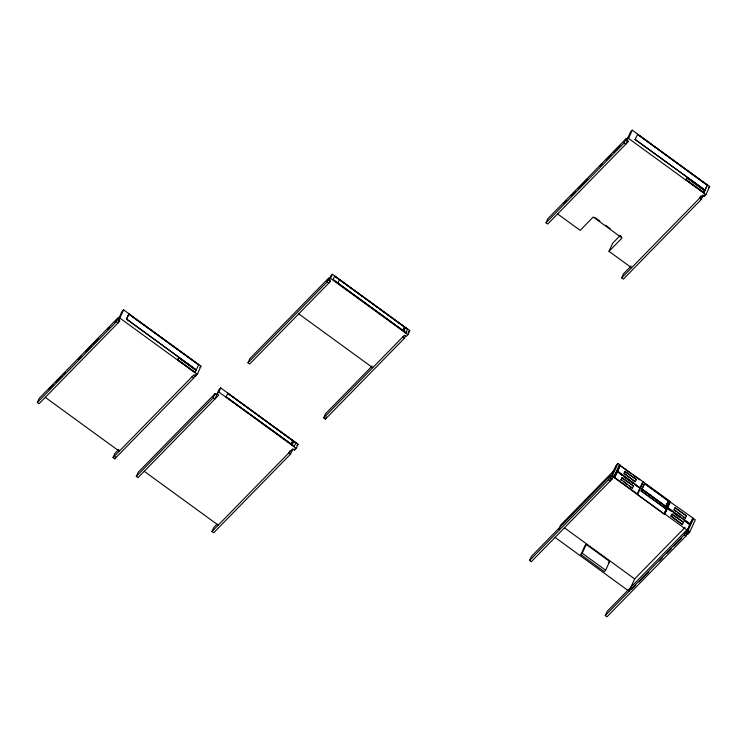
<?xml version="1.0" encoding="UTF-8"?>
<svg xmlns="http://www.w3.org/2000/svg" width="747" height="747" viewBox="0 0 747 747"><rect width="100%" height="100%" fill="white"/><g stroke="black" fill="none" stroke-linecap="round" stroke-linejoin="round"><path stroke-width="1.12" d="M37.35 402.484L39.218 398.366L118.25 317.522L116.392 321.63L37.35 402.484L39.059 403.725L119.837 321.098L118.129 319.856L121.854 311.63L123.6 309.856L200.99 366.179L197.255 374.396L195.518 376.18L193.809 374.938L113.03 457.566L114.739 458.807L193.781 377.963L195.182 374.873M118.129 319.856L119.865 318.073L123.6 309.856M119.492 319.791L118.101 322.872L116.392 321.63M126.476 319.146L128.857 314.02L198.646 364.816L196.256 369.942L126.476 319.146L128.857 314.02M113.03 457.566L114.898 453.448L118.792 449.47M114.739 458.807L115.673 456.753M177.534 359.634L178.552 357.524L196.144 370.325L195.126 372.436L177.534 359.634L195.126 372.436M290.77 451.702L292.394 450.049L290.527 454.157L213.689 532.751L211.98 531.509L292.759 448.882L294.467 450.124L296.204 448.34L298.072 444.232L220.682 387.908L218.946 389.682L217.078 393.8L218.787 395.042L138.008 477.669L136.299 476.418L138.167 472.309L215.005 393.716L216.705 394.967L214.847 399.075L213.138 397.834L215.005 393.716M195.518 376.18L196.452 374.126M217.078 393.8L218.815 392.016L220.682 387.908M226.117 396.9L227.807 393.314L292.889 440.683L291.321 444.157L226.117 396.9L291.321 444.157M248.004 362.762L249.862 358.653L328.904 277.809L327.037 281.918L248.004 362.762L249.713 364.004L330.491 281.386L328.783 280.134L330.641 276.026L332.387 274.252L409.776 330.576L407.909 334.684L406.172 336.467L404.463 335.226L323.684 417.844L325.393 419.095L404.426 338.242L405.36 336.187M211.98 531.509L213.847 527.391L216.957 524.207M328.783 280.134L330.519 278.36L332.387 274.252M330.146 280.078L328.745 283.16L327.037 281.918M333.059 279.574L334.637 276.11L404.594 327.027L403.016 330.491L333.059 279.574L403.016 330.491M337.812 283.234L339.39 279.77L334.637 276.11M291.199 444.269L292.889 440.683M291.974 444.829L293.664 441.244L295.877 442.859L294.197 446.445L291.974 444.829L293.664 441.244M289.752 450.861L288.818 452.915L290.527 454.157M294.467 450.124L295.401 448.069M323.684 417.844L325.543 413.735L372.165 366.058M325.393 419.095L326.327 417.031M402.904 330.613L404.594 327.027M403.669 331.173L405.36 327.588L407.582 329.203L405.892 332.788L403.669 331.173L405.36 327.588M701.638 196.9L703.263 195.238L701.396 199.346L623.4 279.126L621.691 277.884L702.469 195.256L704.178 196.498L705.924 194.724L709.65 186.498L632.261 130.174L630.524 131.958L626.789 140.175L628.498 141.416L547.719 224.044L546.01 222.802L547.878 218.694L625.874 138.914L627.583 140.156L625.715 144.264L624.006 143.022L625.874 138.914M626.789 140.175L628.535 138.391L632.261 130.174M635.137 139.465L637.527 134.339L707.306 185.135L705.037 190.14L635.137 139.465L705.037 190.14M631.579 267.771L609.001 251.347L612.727 243.12L620.066 235.613M621.691 277.884L623.558 273.775L631.159 265.997M686.194 179.952L687.212 177.842L704.813 190.644L703.907 192.642L686.194 179.952L687.212 177.842M529.567 560.502L531.434 556.384L610.476 475.54L608.609 479.649L529.567 560.502L531.276 561.744L612.054 479.116L613.455 476.035M700.621 196.05L699.687 198.104L701.396 199.346M703.786 192.754L704.813 190.644M704.925 190.261L707.306 185.135M704.178 196.498L705.112 194.444M558.812 529.175L560.67 525.066L614.286 470.227M612.054 479.116L610.346 477.875L615.939 465.54L617.974 463.467L619.683 464.709L613.801 477.333L664.569 514.291L667.538 508.081L664.569 514.291M610.346 477.875L612.381 475.792L617.974 463.467M611.251 478.836L610.318 480.9L608.609 479.649M613.801 477.333L619.683 464.709M617.162 471.927L614.482 477.837L617.452 471.628L621.849 475.344M614.772 477.538L637.294 493.926L639.974 488.015L617.395 471.413L620.075 465.502L642.887 481.6L639.918 487.8L617.685 471.114L620.365 465.204M580.914 554.591L584.901 545.796L586.236 544.432L609.636 561.464L605.649 570.26L604.314 571.623L580.914 554.591L582.249 553.228L586.236 544.432M622.176 477.716L621.018 479.938L622.176 477.716L633.54 485.989L632.373 488.211L629.749 486.297M634.418 481.152L623.932 473.523L625.09 471.292L636.453 479.565L635.286 481.787L624.221 473.224L625.09 471.292M643.391 481.974L637.508 494.598L664.055 513.917L669.938 501.293L642.887 481.6M641.141 491.003L642.009 489.22L641.141 491.003L665.026 508.193L665.782 506.522L641.981 489.145L644.605 483.505L668.378 500.807L665.754 506.447L668.378 500.807M641.981 489.145L644.605 483.505M605.247 615.584L607.115 611.476L686.157 530.622L684.289 534.74L685.998 535.982L606.956 616.826L605.247 615.584L686.026 532.956L690.06 524.478L667.482 507.867L670.162 501.956L692.973 518.054L690.004 524.254L692.973 518.054M664.914 508.305L665.782 506.522M685.008 527.391L634.642 578.906L629.049 591.241L555.077 537.401M664.344 513.619L669.938 501.293M667.482 507.867L670.451 501.667M672.16 514.095L671.002 516.326L672.16 514.095L683.524 522.368L682.356 524.59L671.87 516.961M675.662 511.172L673.915 509.902L675.073 507.68L686.437 515.944L685.27 518.166L683.524 516.896M686.026 532.956L687.735 534.198L689.714 532.181L687.091 530.678L690.06 524.478M687.772 531.173L693.599 518.605L695.308 519.856L689.714 532.181M685.998 535.982L687.866 531.873M687.735 534.198L689.136 531.117M49.013 389.131L53.065 384.985M55.502 382.501L61.982 375.872M63.598 374.21L65.222 372.557M78.192 359.288L81.432 355.974M85.485 351.837L91.153 346.029M92.777 344.376L98.445 338.568M107.363 329.455L109.79 326.971M114.655 321.994L119.511 317.017M178.552 357.524L196.144 370.325M198.646 364.816L128.745 314.142M196.256 369.942L126.588 319.025M199.832 367.365L200.99 366.179M136.299 476.418L213.138 397.834M227.807 393.314L292.777 440.805M295.877 442.859L293.543 441.365M407.582 329.203L405.248 327.709M294.197 446.445L292.086 444.708M405.892 332.788L403.791 331.052M296.914 445.417L298.072 444.232M408.03 332.359L409.776 330.576M563.78 203.212L566.226 200.719M571.11 195.714L575.19 191.549M578.449 188.207L587.413 179.047M599.636 166.544L602.082 164.041M606.153 159.867L611.046 154.872M613.483 152.369L620.01 145.702M626.528 139.035L628.974 136.533M546.01 222.802L624.006 143.022M637.527 134.339L707.194 185.256M609.001 251.347L622.046 237.994L593.23 217.022L580.176 230.365L557.607 213.931M708.492 187.684L709.65 186.498M636.453 479.565L624.8 471.59M633.54 485.989L621.887 478.015M632.373 488.211L621.308 479.649M639.974 488.015L634.987 484.906M608.31 562.827L609.636 561.464M675.073 507.68L686.437 515.944M685.27 518.166L674.205 509.603M683.524 522.368L671.87 514.394M682.356 524.59L671.292 516.028M693.599 518.605L692.684 518.353M631.635 589.374L635.716 585.209M638.974 581.876L648.751 571.875M659.349 561.044L662.608 557.71M666.679 553.536L671.562 548.541M674.009 546.038L681.348 538.54M687.1 177.963L704.692 190.765M686.306 179.831L703.907 192.642M628.535 138.391L705.924 194.724M595.21 217.685L599.888 221.093M605.509 225.183L610.196 228.591M619.562 235.408L621.439 236.771M619.394 465.007L631.336 473.701M633.213 475.064L639.777 479.845M669.648 501.582L670.162 501.956M644.493 483.617L668.266 500.92M677.408 512.442L680.9 514.991M667.771 507.568L690.293 523.964M642.103 489.024L665.876 506.326M641.897 489.341L665.67 506.634M623.726 476.707L633.111 483.533M667.248 508.38L671.002 511.116M673.813 513.161L679.443 517.26M684.14 520.678L689.77 524.767M641.253 490.891L665.026 508.193M623.633 481.852L627.135 484.392M612.381 475.792L614.09 477.044M664.858 513.992L687.38 530.379M339.39 279.77L404.472 327.149M330.519 278.36L407.909 334.684M402.717 337L404.426 338.242M298.735 313.861L372.706 367.701M564.415 527.793L634.642 578.906M582.249 553.228L605.649 570.26M119.865 318.073L197.255 374.396M218.815 392.016L296.204 448.34M192.072 376.712L193.781 377.963M45.287 397.348L119.259 451.188M144.236 471.292L218.208 525.132"/></g></svg>
